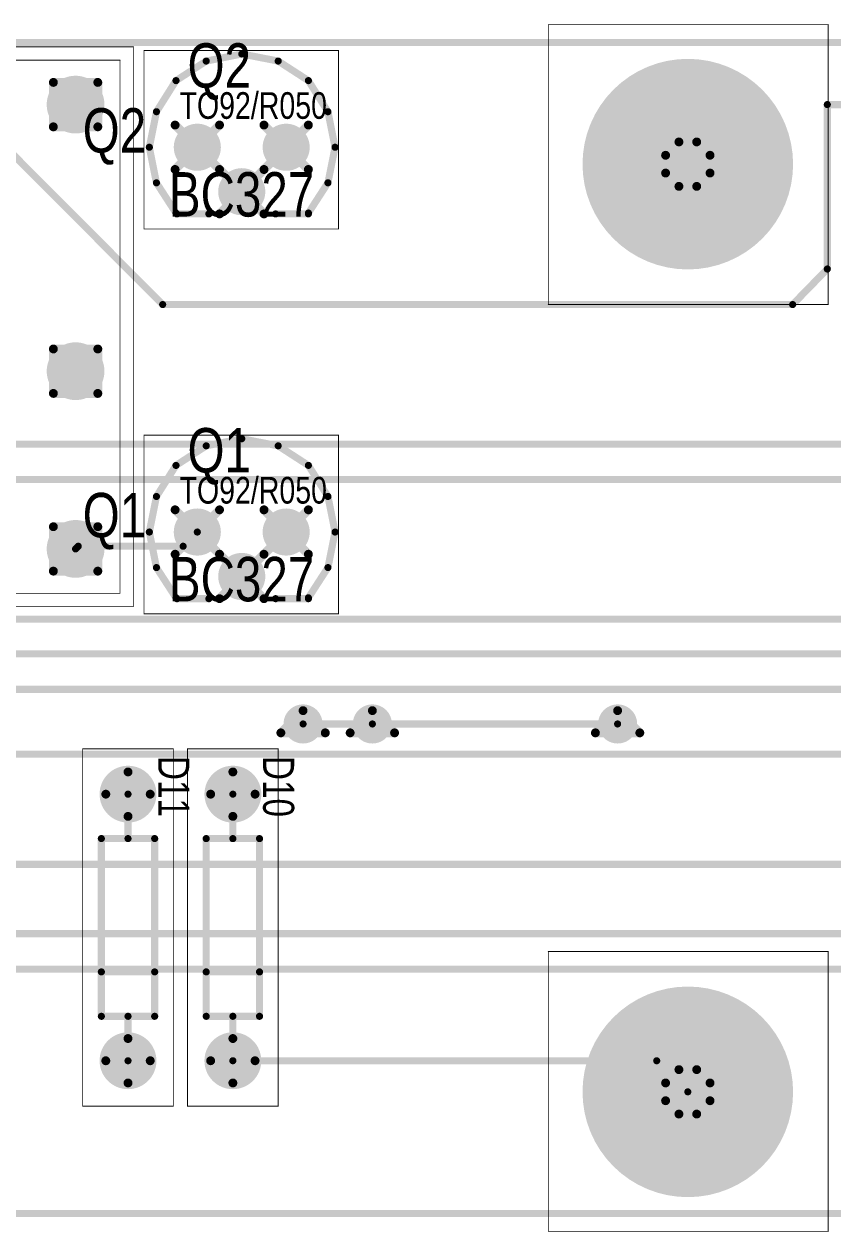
# Model space of a CAD drawing. Extents: x 0 to 12.4, y -1.9 to 1.4.
# Drawn here: x 3.938 to 4.848, y -0.001 to 1.359 of the extents above; entities that cross this region are included whole.
import ezdxf

# ---------------------------------------------------------------- set-up
doc = ezdxf.new("R2010")
doc.units = 0

msp = doc.modelspace()

# ---------------------------------------------------------------- linework, layer by layer
for points, const_width in [([(4.528, 1.043), (4.528, 1.358), (4.843, 1.358), (4.843, 1.043), (4.528, 1.043)], 0.001), ([(0, 0.02), (12.361, 0.02), (12.361, 1.338), (0, 1.338), (0, 0.02)], 0.008), ([(3.631, 0.703), (4.061, 0.703), (4.061, 1.333), (3.631, 1.333), (3.631, 0.703)], 0.001), ([(4.046, 0.748), (4.046, 1.318), (3.646, 1.318), (3.646, 0.718), (4.046, 0.718), (4.046, 0.748)], 0.001), ([(4.073, 1.128), (4.292, 1.128), (4.292, 1.329), (4.073, 1.329), (4.073, 1.128)], 0.001), ([(4.073, 0.695), (4.292, 0.695), (4.292, 0.896), (4.073, 0.896), (4.073, 0.695)], 0.001), ([(4.004, 0.543), (4.106, 0.543), (4.106, 0.141), (4.004, 0.141), (4.004, 0.543)], 0.001), ([(4.122, 0.543), (4.224, 0.543), (4.224, 0.141), (4.122, 0.141), (4.122, 0.543)], 0.001), ([(4.528, 0), (4.528, 0.315), (4.843, 0.315), (4.843, 0), (4.528, 0)], 0.001)]:
    msp.add_lwpolyline(points, close=True, dxfattribs=dict(const_width=const_width))
at = {"const_width": 0.0005}
for points in [[(4.5277, 1.358, 1), (4.5282, 1.358, 1)], [(4.8427, 1.358, 1), (4.8433, 1.358, 1)], [(4.0607, 1.333, 1), (4.0613, 1.333, 1)], [(4.0458, 1.318, 1), (4.0463, 1.318, 1)], [(4.0728, 1.329, 1), (4.0733, 1.329, 1)], [(4.2917, 1.329, 1), (4.2923, 1.329, 1)], [(4.0728, 1.128, 1), (4.0733, 1.128, 1)], [(4.0728, 1.128, 1), (4.0733, 1.128, 1)], [(4.2917, 1.128, 1), (4.2923, 1.128, 1)], [(4.5277, 1.043, 1), (4.5282, 1.043, 1)], [(4.5277, 1.043, 1), (4.5282, 1.043, 1)], [(4.8427, 1.043, 1), (4.8433, 1.043, 1)], [(4.0728, 0.896, 1), (4.0733, 0.896, 1)], [(4.2917, 0.896, 1), (4.2923, 0.896, 1)], [(4.0458, 0.748, 1), (4.0463, 0.748, 1)], [(4.0458, 0.748, 1), (4.0463, 0.748, 1)], [(4.0458, 0.718, 1), (4.0463, 0.718, 1)], [(4.0607, 0.703, 1), (4.0613, 0.703, 1)], [(4.0728, 0.695, 1), (4.0733, 0.695, 1)], [(4.0728, 0.695, 1), (4.0733, 0.695, 1)], [(4.2917, 0.695, 1), (4.2923, 0.695, 1)], [(4.0037, 0.543, 1), (4.0042, 0.543, 1)], [(4.0037, 0.543, 1), (4.0042, 0.543, 1)], [(4.1057, 0.543, 1), (4.1063, 0.543, 1)], [(4.1217, 0.543, 1), (4.1223, 0.543, 1)], [(4.1217, 0.543, 1), (4.1223, 0.543, 1)], [(4.2237, 0.543, 1), (4.2243, 0.543, 1)], [(4.5277, 0.315, 1), (4.5282, 0.315, 1)], [(4.8427, 0.315, 1), (4.8433, 0.315, 1)], [(4.0037, 0.141, 1), (4.0042, 0.141, 1)], [(4.1057, 0.141, 1), (4.1063, 0.141, 1)], [(4.1217, 0.141, 1), (4.1223, 0.141, 1)], [(4.2237, 0.141, 1), (4.2243, 0.141, 1)], [(4.5277, 0, 1), (4.5282, 0, 1)], [(4.5277, 0, 1), (4.5282, 0, 1)], [(4.8427, 0, 1), (4.8433, 0, 1)]]:
    msp.add_lwpolyline(points, format="xyb", close=True, dxfattribs=at)
at = {"layer": 'AST', "const_width": 0.008}
for points in [[(4.258, 1.146), (4.28, 1.18), (4.288, 1.22), (4.28, 1.26), (4.258, 1.295), (4.224, 1.317), (4.224, 1.317), (4.183, 1.325), (4.183, 1.325), (4.143, 1.317), (4.109, 1.295), (4.087, 1.26), (4.087, 1.26), (4.079, 1.22), (4.087, 1.18), (4.109, 1.146), (4.11, 1.145), (4.146, 1.145)], [(4.221, 1.145), (4.258, 1.145)], [(4.258, 0.713), (4.28, 0.747), (4.288, 0.787), (4.28, 0.827), (4.258, 0.862), (4.224, 0.884), (4.224, 0.884), (4.183, 0.892), (4.183, 0.892), (4.143, 0.884), (4.109, 0.862), (4.087, 0.827), (4.087, 0.827), (4.079, 0.787), (4.087, 0.747), (4.109, 0.713), (4.11, 0.712), (4.146, 0.712)], [(4.221, 0.712), (4.258, 0.712)]]:
    msp.add_lwpolyline(points, dxfattribs=at)
at = {"layer": 'AST'}
for points, const_width in [([(4.141, 1.317, 1), (4.145, 1.317, 1)], 0.004), ([(4.181, 1.325, 1), (4.185, 1.325, 1)], 0.004), ([(4.181, 1.325, 1), (4.185, 1.325, 1)], 0.004), ([(4.222, 1.317, 1), (4.226, 1.317, 1)], 0.004), ([(4.222, 1.317, 1), (4.226, 1.317, 1)], 0.004), ([(4.107, 1.295, 1), (4.111, 1.295, 1)], 0.004), ([(4.256, 1.295, 1), (4.26, 1.295, 1)], 0.004), ([(4.085, 1.26, 1), (4.089, 1.26, 1)], 0.004), ([(4.085, 1.26, 1), (4.089, 1.26, 1)], 0.004), ([(4.278, 1.26, 1), (4.282, 1.26, 1)], 0.004), ([(4.12, 1.22, 1), (4.146, 1.22, 1)], 0.027), ([(4.22, 1.22, 1), (4.246, 1.22, 1)], 0.027), ([(4.077, 1.22, 1), (4.081, 1.22, 1)], 0.004), ([(4.286, 1.22, 1), (4.29, 1.22, 1)], 0.004), ([(4.17, 1.17, 1), (4.196, 1.17, 1)], 0.027), ([(4.085, 1.18, 1), (4.089, 1.18, 1)], 0.004), ([(4.278, 1.18, 1), (4.282, 1.18, 1)], 0.004), ([(4.107, 1.146, 1), (4.111, 1.146, 1)], 0.004), ([(4.108, 1.145, 1), (4.112, 1.145, 1)], 0.004), ([(4.144, 1.145, 1), (4.148, 1.145, 1)], 0.004), ([(4.219, 1.145, 1), (4.223, 1.145, 1)], 0.004), ([(4.256, 1.146, 1), (4.26, 1.146, 1)], 0.004), ([(4.256, 1.145, 1), (4.26, 1.145, 1)], 0.004), ([(4.141, 0.884, 1), (4.145, 0.884, 1)], 0.004), ([(4.181, 0.892, 1), (4.185, 0.892, 1)], 0.004), ([(4.181, 0.892, 1), (4.185, 0.892, 1)], 0.004), ([(4.222, 0.884, 1), (4.226, 0.884, 1)], 0.004), ([(4.222, 0.884, 1), (4.226, 0.884, 1)], 0.004), ([(4.107, 0.862, 1), (4.111, 0.862, 1)], 0.004), ([(4.256, 0.862, 1), (4.26, 0.862, 1)], 0.004), ([(4.085, 0.827, 1), (4.089, 0.827, 1)], 0.004), ([(4.085, 0.827, 1), (4.089, 0.827, 1)], 0.004), ([(4.278, 0.827, 1), (4.282, 0.827, 1)], 0.004), ([(4.12, 0.787, 1), (4.146, 0.787, 1)], 0.027), ([(4.22, 0.787, 1), (4.246, 0.787, 1)], 0.027), ([(4.077, 0.787, 1), (4.081, 0.787, 1)], 0.004), ([(4.286, 0.787, 1), (4.29, 0.787, 1)], 0.004), ([(4.17, 0.737, 1), (4.196, 0.737, 1)], 0.027), ([(4.085, 0.747, 1), (4.089, 0.747, 1)], 0.004), ([(4.278, 0.747, 1), (4.282, 0.747, 1)], 0.004), ([(4.107, 0.713, 1), (4.111, 0.713, 1)], 0.004), ([(4.108, 0.712, 1), (4.112, 0.712, 1)], 0.004), ([(4.144, 0.712, 1), (4.148, 0.712, 1)], 0.004), ([(4.219, 0.712, 1), (4.223, 0.712, 1)], 0.004), ([(4.256, 0.713, 1), (4.26, 0.713, 1)], 0.004), ([(4.256, 0.712, 1), (4.26, 0.712, 1)], 0.004)]:
    msp.add_lwpolyline(points, format="xyb", close=True, dxfattribs=dict(at, const_width=const_width))
at = {"layer": 'DRD', "const_width": 0.01}
for points in [[(3.971, 1.293), (4.021, 1.243)], [(3.971, 1.243), (4.021, 1.293)], [(3.971, 1.293), (4.021, 1.293)], [(3.971, 1.243), (3.971, 1.293)], [(4.021, 1.293), (4.021, 1.243)], [(4.021, 1.243), (3.971, 1.243)], [(4.108, 1.245), (4.158, 1.195)], [(4.108, 1.195), (4.158, 1.245)], [(4.208, 1.245), (4.258, 1.195)], [(4.208, 1.195), (4.258, 1.245)], [(4.66, 1.211), (4.675, 1.226)], [(4.675, 1.226), (4.695, 1.226)], [(4.695, 1.226), (4.71, 1.211)], [(4.66, 1.191), (4.66, 1.211)], [(4.71, 1.211), (4.71, 1.191)], [(4.158, 1.195), (4.208, 1.145)], [(4.158, 1.145), (4.208, 1.195)], [(4.675, 1.176), (4.66, 1.191)], [(4.71, 1.191), (4.695, 1.176)], [(4.695, 1.176), (4.675, 1.176)], [(3.971, 0.993), (4.021, 0.943)], [(3.971, 0.943), (4.021, 0.993)], [(3.971, 0.993), (4.021, 0.993)], [(3.971, 0.943), (3.971, 0.993)], [(4.021, 0.993), (4.021, 0.943)], [(4.021, 0.943), (3.971, 0.943)], [(4.108, 0.812), (4.158, 0.762)], [(4.108, 0.762), (4.158, 0.812)], [(4.208, 0.812), (4.258, 0.762)], [(4.208, 0.762), (4.258, 0.812)], [(3.971, 0.793), (4.021, 0.743)], [(3.971, 0.743), (4.021, 0.793)], [(3.971, 0.793), (4.021, 0.793)], [(3.971, 0.743), (3.971, 0.793)], [(4.021, 0.793), (4.021, 0.743)], [(4.158, 0.762), (4.208, 0.712)], [(4.158, 0.712), (4.208, 0.762)], [(4.021, 0.743), (3.971, 0.743)], [(4.227, 0.561), (4.252, 0.586)], [(4.252, 0.586), (4.277, 0.561)], [(4.305, 0.561), (4.33, 0.586)], [(4.33, 0.586), (4.355, 0.561)], [(4.581, 0.561), (4.606, 0.586)], [(4.581, 0.561), (4.606, 0.586)], [(4.606, 0.586), (4.631, 0.561)], [(4.606, 0.586), (4.631, 0.561)], [(4.277, 0.561), (4.227, 0.561)], [(4.355, 0.561), (4.305, 0.561)], [(4.631, 0.561), (4.581, 0.561)], [(4.631, 0.561), (4.581, 0.561)], [(4.055, 0.467), (4.055, 0.517)], [(4.173, 0.467), (4.173, 0.517)], [(4.03, 0.492), (4.08, 0.492)], [(4.148, 0.492), (4.198, 0.492)], [(4.055, 0.167), (4.055, 0.217)], [(4.173, 0.167), (4.173, 0.217)], [(4.03, 0.192), (4.08, 0.192)], [(4.148, 0.192), (4.198, 0.192)], [(4.66, 0.167), (4.675, 0.182)], [(4.675, 0.182), (4.695, 0.182)], [(4.695, 0.182), (4.71, 0.167)], [(4.66, 0.147), (4.66, 0.167)], [(4.71, 0.167), (4.71, 0.147)], [(4.675, 0.132), (4.66, 0.147)], [(4.71, 0.147), (4.695, 0.132)], [(4.695, 0.132), (4.675, 0.132)]]:
    msp.add_lwpolyline(points, dxfattribs=at)
at = {"layer": 'DRD', "const_width": 0.005}
for points in [[(3.9685, 1.293, 1), (3.9735, 1.293, 1)], [(3.9685, 1.293, 1), (3.9735, 1.293, 1)], [(3.9685, 1.293, 1), (3.9735, 1.293, 1)], [(4.0185, 1.293, 1), (4.0235, 1.293, 1)], [(4.0185, 1.293, 1), (4.0235, 1.293, 1)], [(4.0185, 1.293, 1), (4.0235, 1.293, 1)], [(3.9685, 1.243, 1), (3.9735, 1.243, 1)], [(3.9685, 1.243, 1), (3.9735, 1.243, 1)], [(3.9685, 1.243, 1), (3.9735, 1.243, 1)], [(4.0185, 1.243, 1), (4.0235, 1.243, 1)], [(4.0185, 1.243, 1), (4.0235, 1.243, 1)], [(4.0185, 1.243, 1), (4.0235, 1.243, 1)], [(4.1055, 1.245, 1), (4.1105, 1.245, 1)], [(4.1555, 1.245, 1), (4.1605, 1.245, 1)], [(4.2055, 1.245, 1), (4.2105, 1.245, 1)], [(4.2555, 1.245, 1), (4.2605, 1.245, 1)], [(4.6725, 1.226, 1), (4.6775, 1.226, 1)], [(4.6725, 1.226, 1), (4.6775, 1.226, 1)], [(4.6925, 1.226, 1), (4.6975, 1.226, 1)], [(4.6925, 1.226, 1), (4.6975, 1.226, 1)], [(4.6575, 1.211, 1), (4.6625, 1.211, 1)], [(4.6575, 1.211, 1), (4.6625, 1.211, 1)], [(4.7075, 1.211, 1), (4.7125, 1.211, 1)], [(4.7075, 1.211, 1), (4.7125, 1.211, 1)], [(4.1055, 1.195, 1), (4.1105, 1.195, 1)], [(4.1555, 1.195, 1), (4.1605, 1.195, 1)], [(4.1555, 1.195, 1), (4.1605, 1.195, 1)], [(4.2055, 1.195, 1), (4.2105, 1.195, 1)], [(4.2055, 1.195, 1), (4.2105, 1.195, 1)], [(4.2555, 1.195, 1), (4.2605, 1.195, 1)], [(4.6575, 1.191, 1), (4.6625, 1.191, 1)], [(4.6575, 1.191, 1), (4.6625, 1.191, 1)], [(4.7075, 1.191, 1), (4.7125, 1.191, 1)], [(4.7075, 1.191, 1), (4.7125, 1.191, 1)], [(4.6725, 1.176, 1), (4.6775, 1.176, 1)], [(4.6725, 1.176, 1), (4.6775, 1.176, 1)], [(4.6925, 1.176, 1), (4.6975, 1.176, 1)], [(4.6925, 1.176, 1), (4.6975, 1.176, 1)], [(4.1555, 1.145, 1), (4.1605, 1.145, 1)], [(4.2055, 1.145, 1), (4.2105, 1.145, 1)], [(3.9685, 0.993, 1), (3.9735, 0.993, 1)], [(3.9685, 0.993, 1), (3.9735, 0.993, 1)], [(3.9685, 0.993, 1), (3.9735, 0.993, 1)], [(4.0185, 0.993, 1), (4.0235, 0.993, 1)], [(4.0185, 0.993, 1), (4.0235, 0.993, 1)], [(4.0185, 0.993, 1), (4.0235, 0.993, 1)], [(3.9685, 0.943, 1), (3.9735, 0.943, 1)], [(3.9685, 0.943, 1), (3.9735, 0.943, 1)], [(3.9685, 0.943, 1), (3.9735, 0.943, 1)], [(4.0185, 0.943, 1), (4.0235, 0.943, 1)], [(4.0185, 0.943, 1), (4.0235, 0.943, 1)], [(4.0185, 0.943, 1), (4.0235, 0.943, 1)], [(4.1055, 0.812, 1), (4.1105, 0.812, 1)], [(4.1555, 0.812, 1), (4.1605, 0.812, 1)], [(4.2055, 0.812, 1), (4.2105, 0.812, 1)], [(4.2555, 0.812, 1), (4.2605, 0.812, 1)], [(3.9685, 0.793, 1), (3.9735, 0.793, 1)], [(3.9685, 0.793, 1), (3.9735, 0.793, 1)], [(3.9685, 0.793, 1), (3.9735, 0.793, 1)], [(4.0185, 0.793, 1), (4.0235, 0.793, 1)], [(4.0185, 0.793, 1), (4.0235, 0.793, 1)], [(4.0185, 0.793, 1), (4.0235, 0.793, 1)], [(4.1055, 0.762, 1), (4.1105, 0.762, 1)], [(4.1555, 0.762, 1), (4.1605, 0.762, 1)], [(4.1555, 0.762, 1), (4.1605, 0.762, 1)], [(4.2055, 0.762, 1), (4.2105, 0.762, 1)], [(4.2055, 0.762, 1), (4.2105, 0.762, 1)], [(4.2555, 0.762, 1), (4.2605, 0.762, 1)], [(3.9685, 0.743, 1), (3.9735, 0.743, 1)], [(3.9685, 0.743, 1), (3.9735, 0.743, 1)], [(3.9685, 0.743, 1), (3.9735, 0.743, 1)], [(4.0185, 0.743, 1), (4.0235, 0.743, 1)], [(4.0185, 0.743, 1), (4.0235, 0.743, 1)], [(4.0185, 0.743, 1), (4.0235, 0.743, 1)], [(4.1555, 0.712, 1), (4.1605, 0.712, 1)], [(4.2055, 0.712, 1), (4.2105, 0.712, 1)], [(4.2495, 0.586, 1), (4.2545, 0.586, 1)], [(4.2495, 0.586, 1), (4.2545, 0.586, 1)], [(4.3275, 0.586, 1), (4.3325, 0.586, 1)], [(4.3275, 0.586, 1), (4.3325, 0.586, 1)], [(4.6035, 0.586, 1), (4.6085, 0.586, 1)], [(4.6035, 0.586, 1), (4.6085, 0.586, 1)], [(4.6035, 0.586, 1), (4.6085, 0.586, 1)], [(4.6035, 0.586, 1), (4.6085, 0.586, 1)], [(4.2245, 0.561, 1), (4.2295, 0.561, 1)], [(4.2245, 0.561, 1), (4.2295, 0.561, 1)], [(4.2745, 0.561, 1), (4.2795, 0.561, 1)], [(4.2745, 0.561, 1), (4.2795, 0.561, 1)], [(4.3025, 0.561, 1), (4.3075, 0.561, 1)], [(4.3025, 0.561, 1), (4.3075, 0.561, 1)], [(4.3525, 0.561, 1), (4.3575, 0.561, 1)], [(4.3525, 0.561, 1), (4.3575, 0.561, 1)], [(4.5785, 0.561, 1), (4.5835, 0.561, 1)], [(4.5785, 0.561, 1), (4.5835, 0.561, 1)], [(4.5785, 0.561, 1), (4.5835, 0.561, 1)], [(4.5785, 0.561, 1), (4.5835, 0.561, 1)], [(4.6285, 0.561, 1), (4.6335, 0.561, 1)], [(4.6285, 0.561, 1), (4.6335, 0.561, 1)], [(4.6285, 0.561, 1), (4.6335, 0.561, 1)], [(4.6285, 0.561, 1), (4.6335, 0.561, 1)], [(4.0525, 0.517, 1), (4.0575, 0.517, 1)], [(4.1705, 0.517, 1), (4.1755, 0.517, 1)], [(4.0275, 0.492, 1), (4.0325, 0.492, 1)], [(4.0775, 0.492, 1), (4.0825, 0.492, 1)], [(4.1455, 0.492, 1), (4.1505, 0.492, 1)], [(4.1955, 0.492, 1), (4.2005, 0.492, 1)], [(4.0525, 0.467, 1), (4.0575, 0.467, 1)], [(4.1705, 0.467, 1), (4.1755, 0.467, 1)], [(4.0525, 0.217, 1), (4.0575, 0.217, 1)], [(4.1705, 0.217, 1), (4.1755, 0.217, 1)], [(4.0275, 0.192, 1), (4.0325, 0.192, 1)], [(4.0775, 0.192, 1), (4.0825, 0.192, 1)], [(4.1455, 0.192, 1), (4.1505, 0.192, 1)], [(4.1955, 0.192, 1), (4.2005, 0.192, 1)], [(4.6725, 0.182, 1), (4.6775, 0.182, 1)], [(4.6725, 0.182, 1), (4.6775, 0.182, 1)], [(4.6925, 0.182, 1), (4.6975, 0.182, 1)], [(4.6925, 0.182, 1), (4.6975, 0.182, 1)], [(4.0525, 0.167, 1), (4.0575, 0.167, 1)], [(4.1705, 0.167, 1), (4.1755, 0.167, 1)], [(4.6575, 0.167, 1), (4.6625, 0.167, 1)], [(4.6575, 0.167, 1), (4.6625, 0.167, 1)], [(4.7075, 0.167, 1), (4.7125, 0.167, 1)], [(4.7075, 0.167, 1), (4.7125, 0.167, 1)], [(4.6575, 0.147, 1), (4.6625, 0.147, 1)], [(4.6575, 0.147, 1), (4.6625, 0.147, 1)], [(4.7075, 0.147, 1), (4.7125, 0.147, 1)], [(4.7075, 0.147, 1), (4.7125, 0.147, 1)], [(4.6725, 0.132, 1), (4.6775, 0.132, 1)], [(4.6725, 0.132, 1), (4.6775, 0.132, 1)], [(4.6925, 0.132, 1), (4.6975, 0.132, 1)], [(4.6925, 0.132, 1), (4.6975, 0.132, 1)]]:
    msp.add_lwpolyline(points, format="xyb", close=True, dxfattribs=at)
at = {"layer": 'DRL'}
for points, const_width in [([(3.987, 1.268, 1), (4.005, 1.268, 1)], 0.019), ([(4.648, 1.201, 1), (4.722, 1.201, 1)], 0.075), ([(4.126, 1.22, 1), (4.14, 1.22, 1)], 0.015), ([(4.226, 1.22, 1), (4.24, 1.22, 1)], 0.015), ([(4.176, 1.17, 1), (4.19, 1.17, 1)], 0.015), ([(3.987, 0.968, 1), (4.005, 0.968, 1)], 0.019), ([(4.126, 0.787, 1), (4.14, 0.787, 1)], 0.015), ([(4.226, 0.787, 1), (4.24, 0.787, 1)], 0.015), ([(3.987, 0.768, 1), (4.005, 0.768, 1)], 0.019), ([(4.176, 0.737, 1), (4.19, 0.737, 1)], 0.015), ([(4.247, 0.571, 1), (4.257, 0.571, 1)], 0.01), ([(4.325, 0.571, 1), (4.335, 0.571, 1)], 0.01), ([(4.601, 0.571, 1), (4.611, 0.571, 1)], 0.01), ([(4.601, 0.571, 1), (4.611, 0.571, 1)], 0.01), ([(4.047, 0.492, 1), (4.063, 0.492, 1)], 0.016), ([(4.165, 0.492, 1), (4.181, 0.492, 1)], 0.016), ([(4.648, 0.157, 1), (4.722, 0.157, 1)], 0.075), ([(4.047, 0.192, 1), (4.063, 0.192, 1)], 0.016), ([(4.165, 0.192, 1), (4.181, 0.192, 1)], 0.016)]:
    msp.add_lwpolyline(points, format="xyb", close=True, dxfattribs=dict(at, const_width=const_width))
at = {"layer": 'SMT'}
for points, const_width in [([(4.626, 1.201, 1), (4.744, 1.201, 1)], 0.119), ([(3.98, 1.268, 1), (4.012, 1.268, 1)], 0.033), ([(4.12, 1.22, 1), (4.146, 1.22, 1)], 0.027), ([(4.22, 1.22, 1), (4.246, 1.22, 1)], 0.027), ([(4.17, 1.17, 1), (4.196, 1.17, 1)], 0.027), ([(3.98, 0.968, 1), (4.012, 0.968, 1)], 0.033), ([(4.12, 0.787, 1), (4.146, 0.787, 1)], 0.027), ([(4.22, 0.787, 1), (4.246, 0.787, 1)], 0.027), ([(3.98, 0.768, 1), (4.012, 0.768, 1)], 0.033), ([(4.17, 0.737, 1), (4.196, 0.737, 1)], 0.027), ([(4.241, 0.571, 1), (4.263, 0.571, 1)], 0.022), ([(4.319, 0.571, 1), (4.341, 0.571, 1)], 0.022), ([(4.595, 0.571, 1), (4.617, 0.571, 1)], 0.022), ([(4.595, 0.571, 1), (4.617, 0.571, 1)], 0.022), ([(4.039, 0.492, 1), (4.071, 0.492, 1)], 0.032), ([(4.157, 0.492, 1), (4.189, 0.492, 1)], 0.032), ([(4.626, 0.157, 1), (4.744, 0.157, 1)], 0.119), ([(4.039, 0.192, 1), (4.071, 0.192, 1)], 0.032), ([(4.157, 0.192, 1), (4.189, 0.192, 1)], 0.032)]:
    msp.add_lwpolyline(points, format="xyb", close=True, dxfattribs=dict(at, const_width=const_width))
at = {"layer": 'SST', "const_width": 0.008}
for points in [[(4.258, 1.146), (4.28, 1.18), (4.288, 1.22), (4.28, 1.26), (4.258, 1.295), (4.224, 1.317), (4.224, 1.317), (4.183, 1.325), (4.183, 1.325), (4.143, 1.317), (4.109, 1.295), (4.087, 1.26), (4.087, 1.26), (4.079, 1.22), (4.087, 1.18), (4.109, 1.146), (4.11, 1.145), (4.146, 1.145)], [(4.221, 1.145), (4.258, 1.145)], [(4.258, 0.713), (4.28, 0.747), (4.288, 0.787), (4.28, 0.827), (4.258, 0.862), (4.224, 0.884), (4.224, 0.884), (4.183, 0.892), (4.183, 0.892), (4.143, 0.884), (4.109, 0.862), (4.087, 0.827), (4.087, 0.827), (4.079, 0.787), (4.087, 0.747), (4.109, 0.713), (4.11, 0.712), (4.146, 0.712)], [(4.221, 0.712), (4.258, 0.712)], [(4.055, 0.492), (4.055, 0.442)], [(4.173, 0.492), (4.173, 0.442)], [(4.025, 0.442), (4.055, 0.442)], [(4.025, 0.442), (4.025, 0.242)], [(4.055, 0.442), (4.085, 0.442)], [(4.085, 0.442), (4.085, 0.242)], [(4.143, 0.442), (4.173, 0.442)], [(4.143, 0.442), (4.143, 0.242)], [(4.173, 0.442), (4.203, 0.442)], [(4.203, 0.442), (4.203, 0.242)], [(4.025, 0.292), (4.085, 0.292)], [(4.143, 0.292), (4.203, 0.292)], [(4.025, 0.242), (4.085, 0.242)], [(4.055, 0.242), (4.055, 0.192)], [(4.143, 0.242), (4.203, 0.242)], [(4.173, 0.242), (4.173, 0.192)]]:
    msp.add_lwpolyline(points, dxfattribs=at)
at = {"layer": 'SST', "const_width": 0.004}
for points in [[(4.141, 1.317, 1), (4.145, 1.317, 1)], [(4.181, 1.325, 1), (4.185, 1.325, 1)], [(4.181, 1.325, 1), (4.185, 1.325, 1)], [(4.222, 1.317, 1), (4.226, 1.317, 1)], [(4.222, 1.317, 1), (4.226, 1.317, 1)], [(4.107, 1.295, 1), (4.111, 1.295, 1)], [(4.256, 1.295, 1), (4.26, 1.295, 1)], [(4.085, 1.26, 1), (4.089, 1.26, 1)], [(4.085, 1.26, 1), (4.089, 1.26, 1)], [(4.278, 1.26, 1), (4.282, 1.26, 1)], [(4.077, 1.22, 1), (4.081, 1.22, 1)], [(4.286, 1.22, 1), (4.29, 1.22, 1)], [(4.085, 1.18, 1), (4.089, 1.18, 1)], [(4.278, 1.18, 1), (4.282, 1.18, 1)], [(4.107, 1.146, 1), (4.111, 1.146, 1)], [(4.108, 1.145, 1), (4.112, 1.145, 1)], [(4.144, 1.145, 1), (4.148, 1.145, 1)], [(4.219, 1.145, 1), (4.223, 1.145, 1)], [(4.256, 1.146, 1), (4.26, 1.146, 1)], [(4.256, 1.145, 1), (4.26, 1.145, 1)], [(4.141, 0.884, 1), (4.145, 0.884, 1)], [(4.181, 0.892, 1), (4.185, 0.892, 1)], [(4.181, 0.892, 1), (4.185, 0.892, 1)], [(4.222, 0.884, 1), (4.226, 0.884, 1)], [(4.222, 0.884, 1), (4.226, 0.884, 1)], [(4.107, 0.862, 1), (4.111, 0.862, 1)], [(4.256, 0.862, 1), (4.26, 0.862, 1)], [(4.085, 0.827, 1), (4.089, 0.827, 1)], [(4.085, 0.827, 1), (4.089, 0.827, 1)], [(4.278, 0.827, 1), (4.282, 0.827, 1)], [(4.077, 0.787, 1), (4.081, 0.787, 1)], [(4.286, 0.787, 1), (4.29, 0.787, 1)], [(4.085, 0.747, 1), (4.089, 0.747, 1)], [(4.278, 0.747, 1), (4.282, 0.747, 1)], [(4.107, 0.713, 1), (4.111, 0.713, 1)], [(4.108, 0.712, 1), (4.112, 0.712, 1)], [(4.144, 0.712, 1), (4.148, 0.712, 1)], [(4.219, 0.712, 1), (4.223, 0.712, 1)], [(4.256, 0.713, 1), (4.26, 0.713, 1)], [(4.256, 0.712, 1), (4.26, 0.712, 1)], [(4.053, 0.492, 1), (4.057, 0.492, 1)], [(4.171, 0.492, 1), (4.175, 0.492, 1)], [(4.023, 0.442, 1), (4.027, 0.442, 1)], [(4.023, 0.442, 1), (4.027, 0.442, 1)], [(4.053, 0.442, 1), (4.057, 0.442, 1)], [(4.053, 0.442, 1), (4.057, 0.442, 1)], [(4.053, 0.442, 1), (4.057, 0.442, 1)], [(4.083, 0.442, 1), (4.087, 0.442, 1)], [(4.083, 0.442, 1), (4.087, 0.442, 1)], [(4.141, 0.442, 1), (4.145, 0.442, 1)], [(4.141, 0.442, 1), (4.145, 0.442, 1)], [(4.171, 0.442, 1), (4.175, 0.442, 1)], [(4.171, 0.442, 1), (4.175, 0.442, 1)], [(4.171, 0.442, 1), (4.175, 0.442, 1)], [(4.201, 0.442, 1), (4.205, 0.442, 1)], [(4.201, 0.442, 1), (4.205, 0.442, 1)], [(4.023, 0.292, 1), (4.027, 0.292, 1)], [(4.083, 0.292, 1), (4.087, 0.292, 1)], [(4.141, 0.292, 1), (4.145, 0.292, 1)], [(4.201, 0.292, 1), (4.205, 0.292, 1)], [(4.023, 0.242, 1), (4.027, 0.242, 1)], [(4.023, 0.242, 1), (4.027, 0.242, 1)], [(4.053, 0.242, 1), (4.057, 0.242, 1)], [(4.083, 0.242, 1), (4.087, 0.242, 1)], [(4.083, 0.242, 1), (4.087, 0.242, 1)], [(4.141, 0.242, 1), (4.145, 0.242, 1)], [(4.141, 0.242, 1), (4.145, 0.242, 1)], [(4.171, 0.242, 1), (4.175, 0.242, 1)], [(4.201, 0.242, 1), (4.205, 0.242, 1)], [(4.201, 0.242, 1), (4.205, 0.242, 1)], [(4.053, 0.192, 1), (4.057, 0.192, 1)], [(4.171, 0.192, 1), (4.175, 0.192, 1)]]:
    msp.add_lwpolyline(points, format="xyb", close=True, dxfattribs=at)
at = {"layer": 'TOP', "const_width": 0.008}
for points in [[(3.819, 1.319), (4.094, 1.043)], [(4.842, 1.083), (4.842, 1.268)], [(4.842, 1.268), (4.916, 1.268)], [(4.803, 1.043), (4.842, 1.083)], [(4.094, 1.043), (4.803, 1.043)], [(5.551, 0.886), (3.799, 0.886)], [(6.377, 0.846), (3.464, 0.846)], [(4.133, 0.787), (4.117, 0.771)], [(3.999, 0.771), (3.996, 0.768)], [(4.117, 0.771), (3.999, 0.771)], [(3.071, 0.689), (6.417, 0.689)], [(2.716, 0.65), (6.141, 0.65)], [(2.362, 0.61), (5.275, 0.61)], [(4.33, 0.571), (4.252, 0.571)], [(4.606, 0.571), (4.33, 0.571)], [(4.606, 0.571), (4.33, 0.571)], [(3.858, 0.537), (5.964, 0.537)], [(5.472, 0.413), (3.425, 0.413)], [(3.378, 0.335), (4.96, 0.335)], [(4.881, 0.295), (3.622, 0.295)], [(4.65, 0.192), (4.173, 0.192)], [(4.685, 0.157), (4.65, 0.192)]]:
    msp.add_lwpolyline(points, dxfattribs=at)
at = {"layer": 'TOP'}
for points, const_width in [([(4.626, 1.201, 1), (4.744, 1.201, 1)], 0.118), ([(3.981, 1.268, 1), (4.011, 1.268, 1)], 0.031), ([(4.84, 1.268, 1), (4.844, 1.268, 1)], 0.004), ([(4.84, 1.268, 1), (4.844, 1.268, 1)], 0.004), ([(4.12, 1.22, 1), (4.146, 1.22, 1)], 0.027), ([(4.22, 1.22, 1), (4.246, 1.22, 1)], 0.027), ([(4.17, 1.17, 1), (4.196, 1.17, 1)], 0.027), ([(4.84, 1.083, 1), (4.844, 1.083, 1)], 0.004), ([(4.84, 1.083, 1), (4.844, 1.083, 1)], 0.004), ([(4.092, 1.043, 1), (4.096, 1.043, 1)], 0.004), ([(4.092, 1.043, 1), (4.096, 1.043, 1)], 0.004), ([(4.801, 1.043, 1), (4.805, 1.043, 1)], 0.004), ([(4.801, 1.043, 1), (4.805, 1.043, 1)], 0.004), ([(3.981, 0.968, 1), (4.011, 0.968, 1)], 0.031), ([(4.12, 0.787, 1), (4.146, 0.787, 1)], 0.027), ([(4.22, 0.787, 1), (4.246, 0.787, 1)], 0.027), ([(3.981, 0.768, 1), (4.011, 0.768, 1)], 0.031), ([(4.131, 0.787, 1), (4.135, 0.787, 1)], 0.004), ([(3.997, 0.771, 1), (4.001, 0.771, 1)], 0.004), ([(3.997, 0.771, 1), (4.001, 0.771, 1)], 0.004), ([(4.115, 0.771, 1), (4.119, 0.771, 1)], 0.004), ([(4.115, 0.771, 1), (4.119, 0.771, 1)], 0.004), ([(3.994, 0.768, 1), (3.998, 0.768, 1)], 0.004), ([(4.17, 0.737, 1), (4.196, 0.737, 1)], 0.027), ([(4.242, 0.571, 1), (4.262, 0.571, 1)], 0.02), ([(4.32, 0.571, 1), (4.34, 0.571, 1)], 0.02), ([(4.596, 0.571, 1), (4.616, 0.571, 1)], 0.02), ([(4.596, 0.571, 1), (4.616, 0.571, 1)], 0.02), ([(4.25, 0.571, 1), (4.254, 0.571, 1)], 0.004), ([(4.328, 0.571, 1), (4.332, 0.571, 1)], 0.004), ([(4.328, 0.571, 1), (4.332, 0.571, 1)], 0.004), ([(4.328, 0.571, 1), (4.332, 0.571, 1)], 0.004), ([(4.604, 0.571, 1), (4.608, 0.571, 1)], 0.004), ([(4.604, 0.571, 1), (4.608, 0.571, 1)], 0.004), ([(4.04, 0.492, 1), (4.07, 0.492, 1)], 0.031), ([(4.158, 0.492, 1), (4.188, 0.492, 1)], 0.031), ([(4.626, 0.157, 1), (4.744, 0.157, 1)], 0.118), ([(4.04, 0.192, 1), (4.07, 0.192, 1)], 0.031), ([(4.158, 0.192, 1), (4.188, 0.192, 1)], 0.031), ([(4.171, 0.192, 1), (4.175, 0.192, 1)], 0.004), ([(4.648, 0.192, 1), (4.652, 0.192, 1)], 0.004), ([(4.648, 0.192, 1), (4.652, 0.192, 1)], 0.004), ([(4.683, 0.157, 1), (4.687, 0.157, 1)], 0.004)]:
    msp.add_lwpolyline(points, format="xyb", close=True, dxfattribs=dict(at, const_width=const_width))

# ---------------------------------------------------------------- texts
at = {"layer": 'AST', "width": 0.8}
for s, height, p in [('Q2', 0.05, (4.122, 1.287)), ('TO92/R050', 0.03, (4.113, 1.252)), ('BC327', 0.05, (4.101, 1.142)), ('Q1', 0.05, (4.122, 0.854)), ('TO92/R050', 0.03, (4.113, 0.819)), ('BC327', 0.05, (4.101, 0.709))]:
    msp.add_text(s, height=height, dxfattribs=at).set_placement(p)
at = {"layer": 'SST', "width": 0.8}
for s, p in [('Q2', (4.004, 1.214)), ('Q1', (4.004, 0.781))]:
    msp.add_text(s, height=0.05, dxfattribs=at).set_placement(p)
for s, p in [('D11', (4.089, 0.535)), ('D10', (4.207, 0.535))]:
    msp.add_text(s, height=0.035, rotation=270, dxfattribs=at).set_placement(p)

doc.saveas('drawing.dxf')
